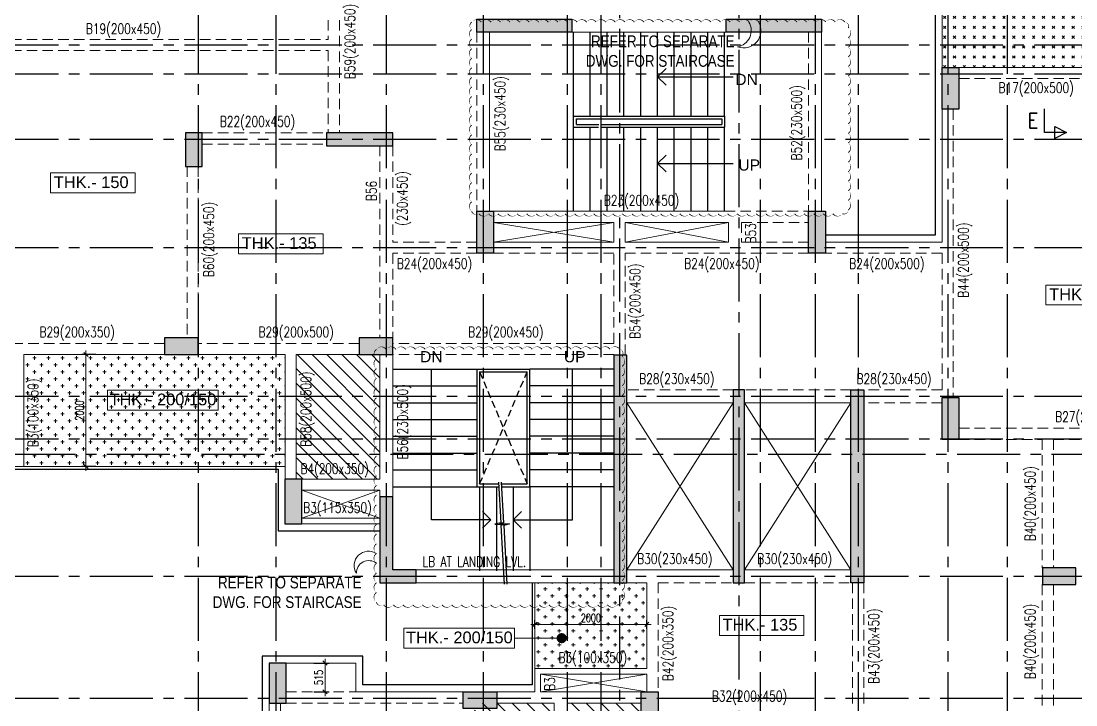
# Model space of a CAD drawing. Header units: millimetres. Extents: x 1255966 to 1543012, y 318612 to 465611.
# Drawn here: x 1413276 to 1432121, y 343870 to 356084 of the extents above; entities that cross this region are included whole.
import ezdxf

# ---------------------------------------------------------------- set-up
doc = ezdxf.new("R2010")
doc.units = ezdxf.units.MM
doc.header["$LTSCALE"] = 500
doc.header["$MEASUREMENT"] = 0
doc.header["$PDMODE"] = 34
doc.linetypes.add('HIDDEN', pattern=[0.375, 0.25, -0.125])
doc.linetypes.add('Site$0$CENTER2', pattern=[1.125, 0.75, -0.125, 0.125, -0.125])
doc.layers.get('Defpoints').update_dxf_attribs({"lineweight": 0})
for name, color, linetype, lineweight in [('ARROW', 1, 'Continuous', 0), ('CALL', 1, 'Continuous', 18), ('CUT OUT', 1, 'Continuous', 13), ('dim-M', 1, 'Continuous', 15), ('HATCH', 1, 'Continuous', 5), ('REVISION', 1, 'Continuous', 5), ('TEXT 01', 3, 'Continuous', 15), ('TOWER AREA BEAM..', 3, 'Continuous', 20), ('TOWER COL HATCH', 253, 'Continuous', 20)]:
    doc.layers.add(name, color=color, linetype=linetype, lineweight=lineweight)
for name, color, linetype in [('CUTOUT', 8, 'HIDDEN'), ('GLASS', 5, 'Continuous'), ('GRID', 7, 'Continuous'), ('S-FRAMING PLAN', 4, 'Continuous'), ('sec', 31, 'Continuous'), ('T BEAM N', 3, 'Continuous'), ('TEXT-20', 3, 'Continuous'), ('TEXT-RM NAME', 6, 'Continuous'), ('TOWER AREA COLUMN.', 6, 'Continuous')]:
    doc.layers.add(name, color=color, linetype=linetype)
for name, color, linetype, true_color in [('PROJECTION', 7, 'HIDDEN', 0xff4000), ('RAILING', 7, 'Continuous', 0xadadad), ('STAIR', 7, 'Continuous', 0x3f4f7f)]:
    doc.layers.add(name, color=color, linetype=linetype, true_color=true_color)
doc.styles.add('1.100', font='ARIALN.TTF')
doc.styles.add('2MM', font='romans.shx', dxfattribs={"width": 0.7})
doc.styles.add('ABHI', font='arial.ttf')
doc.styles.add('ARIAL', font='arial.ttf')
doc.styles.add('RT', font='romant.shx', dxfattribs={"height": 8})
doc.styles.add('S-T', font='romans.shx')
doc.dimstyles.new('RAJESH', dxfattribs={"dimtxt": 200, "dimasz": 180, "dimexe": 100, "dimexo": 250, "dimgap": 50, "dimtad": 2, "dimdec": 0, "dimrnd": 5, "dimzin": 1, "dimdsep": 46, "dimtxsty": '2MM', "dimblk": 'OBLIQUE', "dimcen": 0, "dimdle": 100, "dimclrd": 1, "dimclre": 1, "dimclrt": 3, "dimadec": 0, "dimazin": 0, "dimtfac": 1, "dimtdec": 0, "dimtix": 1, "dimtmove": 2, "dimatfit": 3, "dimfxl": 1, "dimtolj": 1, "dimlwd": -1, "dimarcsym": 0})
pattern_1 = [(90, (-1381890.62, -304839.69), (-125, 125), [62.5, -187.5]), (180, (-1381859.37, -304808.44), (-125, -125), [62.5, -187.5])]
pattern_2 = [(45, (-1381890.62, -304839.69), (-132.582521, 132.582521), [])]

# ---------------------------------------------------------------- blocks, each defined once
blk = doc.blocks.new('A$Ca8bcdc7a')
at = {"layer": 'HATCH', "ltscale": 10}
h = blk.add_hatch(dxfattribs=at)
h.set_pattern_fill('CROSS', color=1, scale=500, angle=45)
h.set_pattern_definition([(45, (-1381890.62, -304839.69), (0, 176.776695), [62.5, -187.5]), (135, (-1381846.42, -304839.69), (-176.776695, 1e-14), [62.5, -187.5])])
h.paths.add_polyline_path([(-7395, -2270), (-3880, -2270), (-3880, -570), (-7510, -570), (-7510, -770), (-7395, -770)])
h = blk.add_hatch(dxfattribs=at)
h.set_pattern_fill('ANSI31', color=1, scale=1500)
h.set_pattern_definition(pattern_2)
h.paths.add_polyline_path([(7660, -7400), (6685, -7400), (6165, -7400), (6167, -9625), (7660, -9625)])
h = blk.add_hatch(dxfattribs=at)
h.set_pattern_fill('CROSS', color=1, scale=500, angle=90)
h.set_pattern_definition(pattern_1)
h.paths.add_polyline_path([(12525, -7400), (10160, -7400), (9410, -7400), (7860, -7400), (7860, -9400), (12525, -9400)])
h = blk.add_hatch(dxfattribs=at)
h.set_pattern_fill('CROSS', color=1, scale=500, angle=90)
h.set_pattern_definition(pattern_1)
h.paths.add_polyline_path([(3395, -11475), (1985, -11475), (1755, -11475), (1395, -11475), (1395, -13010), (3395, -13010)])
h = blk.add_hatch(dxfattribs=at)
h.set_pattern_fill('ANSI31', color=1, scale=1500)
h.set_pattern_definition(pattern_2)
h.paths.add_polyline_path([(2820, -14175), (2820, -13625), (1425, -13625), (1395, -15900), (2820, -15900)])
h = blk.add_hatch(dxfattribs=at)
h.set_pattern_fill('ANSI31', color=1, scale=1500)
h.set_pattern_definition(pattern_2)
h.paths.add_polyline_path([(4475, -13625), (3050, -13625), (3050, -15900), (4475, -15900)])
at = {"layer": 'CUT OUT', "color": 1, "ltscale": 10}
for p, q in [((-65, -5390), (1785, -5040)), ((-65, -5040), (1785, -5390)), ((1985, -5390), (4135, -5040)), ((1985, -5040), (4135, -5390)), ((-2250, -11245), (-347, -8260)), ((-2250, -8260), (-347, -11245)), ((-147, -11245), (1755, -8260)), ((-147, -8260), (1755, -11245)), ((7560, -9825), (6165, -10325)), ((6165, -9825), (7560, -10325)), ((1395, -13425), (3295, -13110)), ((1395, -13110), (3295, -13425))]:
    blk.add_line(p, q, dxfattribs=at)
at = {"layer": 'S-FRAMING PLAN', "color": 3, "linetype": 'ByBlock', "lineweight": 20, "ltscale": 10}
for p, q in [((-1725, -1640), (-1725, -4840)), ((-25, -1640), (2735, -1640)), ((4205, -1640), (4205, -4840)), ((-4180, -2270), (-7395, -2270)), ((-3880, -3020), (-3880, -5390)), ((4135, -4840), (5, -4840)), ((-65, -5040), (-65, -5390)), ((1785, -5040), (-65, -5040)), ((1785, -5390), (1785, -5040)), ((4135, -5040), (1985, -5040)), ((1985, -5390), (1985, -5040)), ((-3880, -5390), (-1795, -5390)), ((-65, -5390), (1785, -5390)), ((1985, -5390), (4135, -5390)), ((5935, -7400), (5935, -9940)), ((6165, -7400), (6165, -9625)), ((6535, -7400), (7660, -7400)), ((7660, -7400), (7660, -9625)), ((7860, -7400), (7860, -9625)), ((7860, -7400), (9410, -7400)), ((10010, -7400), (12525, -7400)), ((12525, -7400), (12525, -9400)), ((-2250, -8260), (-347, -8260)), ((-147, -8260), (1755, -8260)), ((7860, -9400), (12525, -9400)), ((12525, -9400), (13140, -9400)), ((6165, -9625), (7560, -9625)), ((6165, -9825), (7560, -9825)), ((7560, -10325), (6165, -10325)), ((7560, -10425), (6165, -10425)), ((-347, -11245), (-2250, -11245)), ((1755, -11245), (-147, -11245)), ((1395, -11475), (1395, -13010)), ((1755, -11475), (1395, -11475)), ((3395, -11475), (3395, -13425)), ((1395, -13010), (3395, -13010)), ((1395, -13110), (3295, -13110)), ((1395, -13110), (1395, -13425)), ((3295, -13110), (3295, -13425)), ((3295, -13425), (1425, -13425)), ((4073, -13425), (3395, -13425)), ((6595, -13425), (4675, -13425)), ((2820, -13625), (1495, -13625)), ((2820, -13625), (2820, -16025)), ((3050, -13625), (3050, -16025)), ((4073, -13625), (3050, -13625)), ((8140, -13625), (8140, -17175))]:
    blk.add_line(p, q, dxfattribs=at)
at = {"layer": 'S-FRAMING PLAN', "color": 1, "linetype": 'ByBlock', "lineweight": 20, "ltscale": 10}
for p, q in [((5515, -11245), (1985, -11245)), ((5515, -11475), (1985, -11475))]:
    blk.add_line(p, q, dxfattribs=at)
at = {"layer": 'S-FRAMING PLAN', "color": 3, "linetype": 'ByBlock', "lineweight": 20, "ltscale": 10}
for points in [[(-3880, -2270), (-3880, -570), (-7510, -570), (-7510, -770)], [(7840, -12910), (6595, -12910), (6595, -13425)]]:
    blk.add_lwpolyline(points, dxfattribs=at)
at = {"layer": 'TOWER AREA BEAM..', "color": 3, "linetype": 'HIDDEN', "ltscale": 1.5}
for p, q in [((6889, -300), (6889, -3440)), ((7089, -300), (7089, -1770)), ((-1495, -1640), (-1495, -4840)), ((4435, -1640), (4435, -4840)), ((13880, -1770), (7089, -1770)), ((13880, -1970), (7089, -1970)), ((7089, -1970), (7089, -3440)), ((-4180, -2470), (-7395, -2470)), ((-4080, -3020), (-4080, -8165)), ((9340, -3440), (7119, -3440)), ((5935, -3670), (5935, -5390)), ((6165, -3670), (6165, -7100)), ((9340, -3640), (7119, -3640)), ((9410, -4040), (9410, -7100)), ((9610, -4040), (9610, -7100)), ((5, -4840), (-1495, -4840)), ((-295, -5040), (-1495, -5040)), ((-295, -5040), (-295, -5390)), ((-1495, -5390), (-295, -5390)), ((4435, -5390), (5935, -5390)), ((-3880, -5590), (-1795, -5590)), ((-3880, -5590), (-3880, -8030)), ((-1495, -5590), (1785, -5590)), ((1785, -7410), (1785, -5590)), ((1985, -5590), (4135, -5590)), ((1985, -7200), (1985, -5590)), ((4435, -5590), (5935, -5590)), ((5935, -5590), (5935, -7100)), ((1985, -7200), (5935, -7200)), ((6535, -7200), (9410, -7200)), ((10010, -7200), (12940, -7200)), ((1985, -7400), (5935, -7400)), ((1985, -7410), (1985, -7400)), ((-3880, -8030), (-2480, -8030)), ((-2250, -8030), (-347, -8030)), ((-147, -8030), (1755, -8030)), ((-3880, -8260), (-2480, -8260)), ((-4180, -8715), (-9305, -8715)), ((-5870, -8915), (-9305, -8915)), ((-5870, -8915), (-5870, -11210)), ((-4180, -8915), (-5670, -8915)), ((-5670, -8915), (-5670, -11210)), ((6165, -9825), (6165, -9940)), ((-2480, -11475), (-2480, -13705)), ((-2280, -11475), (-2280, -13705)), ((-347, -11475), (-2250, -11475)), ((1195, -11475), (-147, -11475)), ((1195, -11475), (1195, -13425)), ((-5870, -11510), (-5870, -13705)), ((-5670, -11510), (-5670, -13705)), ((7840, -13425), (6595, -13425)), ((7840, -13625), (4675, -13625)), ((7940, -13625), (7940, -17175))]:
    blk.add_line(p, q, dxfattribs=at)
blk = doc.blocks.new('_Open90')
at = {"color": 0, "linetype": 'ByBlock', "lineweight": -2}
for p, q in [((0, 0), (-1, 0)), ((-0.5, 0.5), (0, 0)), ((0, 0), (-0.5, -0.5))]:
    blk.add_line(p, q, dxfattribs=at)
blk = doc.blocks.new('EEE')
at = {"layer": 'GRID', "color": 16, "linetype": 'Site$0$CENTER2', "ltscale": 3}
for points in [[(1416440.6, 258923.2), (1416440.6, 223711.9)], [(1417825.6, 258923.2), (1417825.6, 223711.9)], [(1419800.6, 258923.2), (1419800.6, 223711.9)], [(1421530.6, 258923.2), (1421530.6, 223711.9)], [(1423030.6, 258923.2), (1423030.6, 223711.9)], [(1423635.6, 258923.2), (1423635.6, 223711.9)], [(1424487.3, 258923.2), (1423965.6, 258229.8), (1423965.6, 223711.9)], [(1425576.4, 258923.2), (1426098.1, 258229.8), (1426098.1, 223711.9)], [(1426480.6, 258923.2), (1426480.6, 223711.9)], [(1427460.6, 258923.2), (1427460.6, 223711.9)], [(1428230.6, 258923.2), (1428230.6, 223711.9)], [(1429830.6, 258923.2), (1429830.6, 223711.9)], [(1430895.6, 258923.2), (1430895.6, 223711.9)], [(1363880.9, 244813.8), (1442964.5, 244813.8)], [(1363880.9, 244299), (1442964.5, 244299)], [(1363880.9, 243128.8), (1442964.5, 243128.8)], [(1363880.9, 241193.8), (1442964.5, 241193.8)], [(1363880.9, 238538.8), (1442964.5, 238538.8)], [(1363880.9, 237778.8), (1442964.5, 237778.8)], [(1363880.9, 236875.5), (1364185.2, 237504), (1442964.5, 237504)], [(1363880.9, 235324.1), (1442964.5, 235324.1)], [(1363880.9, 233143.8), (1442964.5, 233143.8)]]:
    blk.add_lwpolyline(points, dxfattribs=at)
blk = doc.blocks.new('3tgra')
at = {"layer": 'TOWER COL HATCH'}
h = blk.add_hatch(color=253, dxfattribs=at)
h.dxf.hatch_style = 1
h.paths.add_polyline_path([(1381866, 84502), (1381866, 84732), (1380166, 84732), (1380166, 84502)])
h = blk.add_hatch(color=253, dxfattribs=at)
h.dxf.hatch_style = 1
h.paths.add_polyline_path([(1386326, 84502), (1386326, 84732), (1384626, 84732), (1384626, 84502)])
h = blk.add_hatch(color=253, dxfattribs=at)
h.dxf.hatch_style = 1
h.paths.add_polyline_path([(1377711, 83122), (1378011, 83122), (1378011, 83872), (1377711, 83872)])
h = blk.add_hatch(color=253, dxfattribs=at)
h.dxf.hatch_style = 1
h.paths.add_polyline_path([(1389010, 82702), (1389010, 82472), (1387826, 82472), (1387826, 82702)])
h = blk.add_hatch(color=253, dxfattribs=at)
h.dxf.hatch_style = 1
h.paths.add_polyline_path([(1391231, 82702), (1391531, 82702), (1391531, 82102), (1391231, 82102)])
h = blk.add_hatch(color=253, dxfattribs=at)
h.dxf.hatch_style = 1
h.paths.add_polyline_path([(1380096, 80552), (1380396, 80552), (1380396, 81302), (1380096, 81302)])
h = blk.add_hatch(color=253, dxfattribs=at)
h.dxf.hatch_style = 1
h.paths.add_polyline_path([(1386026, 80552), (1386326, 80552), (1386326, 81302), (1386026, 81302)])
h = blk.add_hatch(color=253, dxfattribs=at)
h.dxf.hatch_style = 1
h.paths.add_polyline_path([(1388426, 79042), (1388426, 78742), (1387826, 78742), (1387826, 79042)])
h = blk.add_hatch(color=253, dxfattribs=at)
h.dxf.hatch_style = 1
h.paths.add_polyline_path([(1391901, 79042), (1391901, 78742), (1391301, 78742), (1391301, 79042)])
h = blk.add_hatch(color=253, dxfattribs=at)
h.dxf.hatch_style = 1
h.paths.add_polyline_path([(1383876, 78732), (1383876, 74667), (1383646, 74667), (1383646, 77882), (1383646, 78112), (1383646, 78732)])
h = blk.add_hatch(color=253, dxfattribs=at)
h.dxf.hatch_style = 1
h.paths.add_polyline_path([(1379641, 78112), (1379411, 78112), (1379411, 74667), (1379641, 74667), (1379641, 77882)])
h = blk.add_hatch(color=253, dxfattribs=at)
h.dxf.hatch_style = 1
h.paths.add_polyline_path([(1381543, 78112), (1381743, 78112), (1381743, 77882), (1381743, 74667), (1381543, 74667), (1381543, 77882)])
h = blk.add_hatch(color=253, dxfattribs=at)
h.dxf.hatch_style = 1
h.paths.add_polyline_path([(1377711, 77227), (1378011, 77227), (1378011, 77977), (1377711, 77977)])
h = blk.add_hatch(color=253, dxfattribs=at)
h.dxf.hatch_style = 1
h.paths.add_polyline_path([(1389451, 76517), (1389751, 76517), (1389751, 75717), (1389451, 75717)])
h = blk.add_hatch(color=253, dxfattribs=at)
h.dxf.hatch_style = 1
h.paths.add_polyline_path([(1388056, 76202), (1388056, 74667), (1387406, 74667), (1387406, 74897), (1387826, 74897), (1387826, 76202)])
h = blk.add_hatch(color=253, dxfattribs=at)
h.dxf.hatch_style = 1
h.paths.add_polyline_path([(1375620, 74632), (1375620, 74932), (1376220, 74932), (1376220, 74632)])
h = blk.add_hatch(color=253, dxfattribs=at)
h.dxf.hatch_style = 1
h.paths.add_polyline_path([(1389731, 73232), (1390031, 73232), (1390031, 72517), (1389731, 72517)])
h = blk.add_hatch(color=253, dxfattribs=at)
h.dxf.hatch_style = 1
h.paths.add_polyline_path([(1383386, 72717), (1383086, 72717), (1383086, 71967), (1383386, 71967)])
h = blk.add_hatch(color=253, dxfattribs=at)
h.dxf.hatch_style = 1
h.paths.add_polyline_path([(1386566, 72417), (1386566, 72717), (1385966, 72717), (1385966, 72417)])
at = {"layer": 'TOWER AREA COLUMN.', "color": 4}
for points in [[(1381866, 84502), (1381866, 84732), (1380166, 84732), (1380166, 84502)], [(1386326, 84502), (1386326, 84732), (1384626, 84732), (1384626, 84502)], [(1377711, 83122), (1378011, 83122), (1378011, 83872), (1377711, 83872)], [(1389010, 82702), (1389010, 82472), (1387826, 82472), (1387826, 82702)], [(1391231, 82702), (1391531, 82702), (1391531, 82102), (1391231, 82102)], [(1380096, 80552), (1380396, 80552), (1380396, 81302), (1380096, 81302)], [(1386026, 80552), (1386326, 80552), (1386326, 81302), (1386026, 81302)], [(1388426, 79042), (1388426, 78742), (1387826, 78742), (1387826, 79042)], [(1391901, 79042), (1391901, 78742), (1391301, 78742), (1391301, 79042)], [(1377711, 77227), (1378011, 77227), (1378011, 77977), (1377711, 77977)], [(1389451, 76517), (1389751, 76517), (1389751, 75717), (1389451, 75717)], [(1375620, 74632), (1375620, 74932), (1376220, 74932), (1376220, 74632)], [(1389731, 73232), (1390031, 73232), (1390031, 72517), (1389731, 72517)], [(1383386, 72717), (1383086, 72717), (1383086, 71967), (1383386, 71967)], [(1386566, 72417), (1386566, 72717), (1385966, 72717), (1385966, 72417)]]:
    blk.add_lwpolyline(points, close=True, dxfattribs=at)
for points in [[(1383876, 78732), (1383876, 74667), (1383646, 74667), (1383646, 77882), (1383646, 77882), (1383646, 78112), (1383646, 78112), (1383646, 78732), (1383876, 78732)], [(1379641, 78112), (1379411, 78112), (1379411, 74667), (1379641, 74667), (1379641, 77882), (1379641, 77882), (1379641, 78112)], [(1381543, 78112), (1381743, 78112), (1381743, 77882), (1381743, 77882), (1381743, 74667), (1381543, 74667), (1381543, 77882), (1381543, 77882), (1381543, 78112)], [(1388056, 76202), (1388056, 74667), (1387406, 74667), (1387406, 74897), (1387826, 74897), (1387826, 76202), (1388056, 76202)]]:
    blk.add_lwpolyline(points, dxfattribs=at)
blk = doc.blocks.new('_Oblique')
at = {"color": 0, "linetype": 'ByBlock', "lineweight": -2}
blk.add_line((-0.5, -0.5), (0.5, 0.5), dxfattribs=at)
blk = doc.blocks.new('*D587')
at = {"layer": 'Defpoints', "color": 0, "ltscale": 100, "transparency": 16777216}
for p in [(1414652, 350128), (1414434, 348128), (1414652, 348128)]:
    blk.add_point(p, dxfattribs=at)
at = {"layer": 'dim-M', "color": 1, "ltscale": 100, "transparency": 16777216}
blk.add_line((1414434, 350203), (1414434, 348053), dxfattribs=at)
at = {"layer": 'dim-M', "color": 1, "lineweight": -2, "ltscale": 100, "transparency": 16777216}
for p, q in [((1414612, 350128), (1414359, 350128)), ((1414612, 348128), (1414359, 348128))]:
    blk.add_line(p, q, dxfattribs=at)
at = {"layer": 'dim-M', "color": 1, "ltscale": 100, "transparency": 16777216, "xscale": 75, "yscale": 75, "zscale": 75}
for p, rotation in [((1414434, 350128), 90), ((1414434, 348128), 270)]:
    blk.add_blockref('_Oblique', p, dxfattribs=dict(at, rotation=rotation))
at = {"layer": 'dim-M', "color": 3, "ltscale": 100, "transparency": 16777216, "insert": (1414319, 349128), "char_height": 150, "attachment_point": 5, "rotation": 90, "style": '2MM'}
blk.add_mtext('\\A1;2000', dxfattribs=at)
blk = doc.blocks.new('*D595')
at = {"layer": 'Defpoints', "color": 0, "ltscale": 100, "transparency": 16777216}
for p in [(1418463, 344618), (1418463, 344103), (1418706, 344103)]:
    blk.add_point(p, dxfattribs=at)
at = {"layer": 'dim-M', "color": 1, "ltscale": 100, "transparency": 16777216}
blk.add_line((1418706, 344693), (1418706, 344028), dxfattribs=at)
at = {"layer": 'dim-M', "color": 1, "lineweight": -2, "ltscale": 100, "transparency": 16777216}
for p, q in [((1418503, 344618), (1418781, 344618)), ((1418503, 344103), (1418781, 344103))]:
    blk.add_line(p, q, dxfattribs=at)
at = {"layer": 'dim-M', "color": 1, "ltscale": 100, "transparency": 16777216, "xscale": 75, "yscale": 75, "zscale": 75}
for p, rotation in [((1418706, 344618), 90), ((1418706, 344103), 270)]:
    blk.add_blockref('_Oblique', p, dxfattribs=dict(at, rotation=rotation))
at = {"layer": 'dim-M', "color": 3, "ltscale": 100, "transparency": 16777216, "insert": (1418591, 344360), "char_height": 150, "attachment_point": 5, "rotation": 90, "style": '2MM'}
blk.add_mtext('\\A1;515', dxfattribs=at)
blk = doc.blocks.new('*D599')
at = {"layer": 'Defpoints', "color": 0, "ltscale": 100, "transparency": 16777216}
for p in [(1424456, 345309), (1422456, 345190), (1424456, 345190)]:
    blk.add_point(p, dxfattribs=at)
at = {"layer": 'dim-M', "color": 1, "ltscale": 100, "transparency": 16777216}
blk.add_line((1422381, 345309), (1424531, 345309), dxfattribs=at)
at = {"layer": 'dim-M', "color": 1, "lineweight": -2, "ltscale": 100, "transparency": 16777216}
for p, q in [((1422456, 345230), (1422456, 345384)), ((1424456, 345230), (1424456, 345384))]:
    blk.add_line(p, q, dxfattribs=at)
at = {"layer": 'dim-M', "color": 1, "ltscale": 100, "transparency": 16777216, "xscale": 75, "yscale": 75, "zscale": 75, "rotation": 180}
blk.add_blockref('_Oblique', (1422456, 345309), dxfattribs=at)
at = {"layer": 'dim-M', "color": 1, "ltscale": 100, "transparency": 16777216, "xscale": 75, "yscale": 75, "zscale": 75}
blk.add_blockref('_Oblique', (1424456, 345309), dxfattribs=at)
at = {"layer": 'dim-M', "color": 3, "ltscale": 100, "transparency": 16777216, "insert": (1423456, 345424), "char_height": 150, "attachment_point": 5, "style": '2MM'}
blk.add_mtext('\\A1;2000', dxfattribs=at)
blk = doc.blocks.new('A$C23cda4c2')
at = {"layer": 'CALL', "color": 7, "linetype": 'Continuous', "ltscale": 10}
blk.add_lwpolyline([(754, 0), (-754, 0), (-754, -355), (754, -355)], close=True, dxfattribs=at)
at = {"layer": 'TEXT 01', "color": 2, "linetype": 'Continuous', "style": 'ABHI'}
blk.add_text('THK.- 135', height=210, dxfattribs=at).set_placement((-697, -269, -4))

msp = doc.modelspace()

# ---------------------------------------------------------------- linework, layer by layer
at = {"layer": 'CALL', "color": 7, "linetype": 'Continuous', "ltscale": 10, "elevation": -0.2}
for points in [[(1415310.7, 353371.5), (1413802.6, 353371.5), (1413802.6, 353016.1), (1415310.7, 353016.1)], [(1433094.4, 351368.8), (1431586.3, 351368.8), (1431586.3, 351013.3), (1433094.4, 351013.3)]]:
    msp.add_lwpolyline(points, close=True, dxfattribs=at)
at = {"layer": 'CALL', "color": 7, "linetype": 'Continuous', "ltscale": 10}
for points in [[(1416796.9, 349490.5), (1414817.7, 349490.5), (1414817.7, 349135.1), (1416796.9, 349135.1)], [(1422091.4, 345239.8), (1420112.2, 345239.8), (1420112.2, 344884.4), (1422091.4, 344884.4)]]:
    msp.add_lwpolyline(points, close=True, dxfattribs=at)
at = {"layer": 'CUTOUT'}
for p, q in [((1421467.6, 347817.7), (1422317.6, 349817.7)), ((1421467.6, 349817.7), (1422317.6, 347817.7))]:
    msp.add_line(p, q, dxfattribs=at)
at = {"layer": 'PROJECTION', "ltscale": 750}
for points in [[(1442225.6, 335452.9), (1442225.6, 344742.9), (1440430.7, 344742.9), (1440430.7, 344227.9), (1437405.6, 344227.9), (1437405.6, 348108.1), (1440430.7, 348108.1), (1440430.7, 347593.1), (1442225.6, 347593.1), (1442225.6, 356883.1), (1440395.6, 356883.1), (1440395.6, 358293.1), (1434450.6, 358293.1), (1434450.6, 356883.1), (1433410.6, 356883.1), (1433410.6, 357008.1), (1429605.6, 357008.1), (1429605.6, 352262.9), (1427645.6, 352262.9)], [(1388055.6, 346977.9), (1389875.6, 346977.9), (1389875.6, 348077.9), (1394765.6, 348077.9), (1394765.6, 346457.9), (1399970.6, 346457.9), (1399970.6, 348382.9), (1400555.6, 348382.9), (1400555.6, 348027.9), (1407185.6, 348027.9), (1407185.6, 348382.9), (1407770.6, 348382.9), (1407770.6, 346457.9), (1412975.6, 346457.9), (1412975.6, 348077.9), (1417865.6, 348077.9), (1417865.6, 346977.9), (1419685.6, 346977.9)], [(1422405.6, 346052.7), (1422405.6, 344227.9), (1419380.5, 344227.9), (1419380.5, 344742.9), (1417585.6, 344742.9), (1417585.6, 335452.9)]]:
    msp.add_lwpolyline(points, dxfattribs=at)
at = {"layer": 'RAILING'}
for p, q in [((1423145.6, 354387.7), (1425845.6, 354387.7)), ((1423145.6, 354187.9), (1423145.6, 354387.7)), ((1423195.6, 354337.7), (1425795.6, 354337.7)), ((1423195.6, 354237.9), (1423195.6, 354337.7)), ((1425795.6, 354337.7), (1425795.6, 354237.9)), ((1425845.6, 354387.7), (1425845.6, 354187.9)), ((1423145.6, 354187.9), (1423589.1, 354187.9)), ((1423195.6, 354237.9), (1423595, 354237.9)), ((1423626.4, 354187.9), (1425845.6, 354187.9)), ((1423632.3, 354237.9), (1425795.6, 354237.9)), ((1421417.6, 349867.7), (1421417.6, 347767.7)), ((1421417.6, 349867.7), (1422367.6, 349867.7)), ((1421467.6, 349817.7), (1421467.6, 347817.7)), ((1421467.6, 349817.7), (1422317.6, 349817.7)), ((1422317.6, 347817.7), (1422317.6, 349817.7)), ((1422367.6, 347767.7), (1422367.6, 349867.7)), ((1421417.6, 347767.7), (1421810.5, 347767.7)), ((1421467.6, 347817.7), (1421807.7, 347817.7)), ((1421856.4, 347817.7), (1422317.6, 347817.7)), ((1421859.2, 347767.7), (1422367.6, 347767.7))]:
    msp.add_line(p, q, dxfattribs=at)
at = {"layer": 'REVISION'}
for points, elevation in [([(1421327.4, 356065, 0, 17.1, -0.5205671), (1421498.3, 356065.1, 0, 17.1, -0.5205671), (1421669.2, 356065.1, 0, 17.1, -0.5205671), (1421840.1, 356065.2, 0, 17.1, -0.5205671), (1422011, 356065.3, 0, 17.1, -0.5205671), (1422181.9, 356065.3, 0, 17.1, -0.5205671), (1422352.8, 356065.4, 0, 17.1, -0.5205671), (1422523.6, 356065.5, 0, 17.1, -0.5205671), (1422694.5, 356065.6, 0, 17.1, -0.5205671), (1422865.4, 356065.6, 0, 17.1, -0.5205671), (1423036.3, 356065.7, 0, 17.1, -0.5205671), (1423207.2, 356065.8, 0, 17.1, -0.5205671), (1423378.1, 356065.8, 0, 17.1, -0.5205671), (1423549, 356065.9, 0, 17.1, -0.5205671), (1423719.9, 356066, 0, 17.1, -0.5205671), (1423890.8, 356066, 0, 17.1, -0.5205671), (1424061.6, 356066.1, 0, 17.1, -0.5205671), (1424232.5, 356066.2, 0, 17.1, -0.5205671), (1424403.4, 356066.2, 0, 17.1, -0.5205671), (1424574.3, 356066.3, 0, 17.1, -0.5205671), (1424745.2, 356066.4, 0, 17.1, -0.5205671), (1424916.1, 356066.4, 0, 17.1, -0.5205671), (1425087, 356066.5, 0, 17.1, -0.5205671), (1425257.9, 356066.6, 0, 17.1, -0.5205671), (1425428.8, 356066.7, 0, 17.1, -0.5205671), (1425599.7, 356066.7, 0, 17.1, -0.5205671), (1425770.5, 356066.8, 0, 17.1, -0.5205671), (1425941.4, 356066.9, 0, 17.1, -0.5205671), (1426112.3, 356066.9, 0, 17.1, -0.5205671), (1426283.2, 356067, 0, 17.1, -0.5205671), (1426454.1, 356067.1, 0, 17.1, -0.5205671), (1426625, 356067.1, 0, 17.1, -0.5205671), (1426795.9, 356067.2, 0, 17.1, -0.5205671), (1426966.8, 356067.3, 0, 17.1, -0.5205671), (1427137.7, 356067.3, 0, 17.1, -0.5205671), (1427308.6, 356067.4, 0, 17.1, -0.5205671), (1427479.4, 356067.5, 0, 17.1, -0.5205671), (1427650.3, 356067.5, 0, 17.1, -0.5205671), (1427821.2, 356067.6, 0, 17.1, -0.5205671), (1427992.1, 356067.7, 0, 17.1, -0.5205671), (1428053.7, 355958.4, 0, 17.1, -0.5205671), (1428053.7, 355787.5, 0, 17.1, -0.5205671), (1428053.6, 355616.6, 0, 17.1, -0.5205671), (1428053.6, 355445.7, 0, 17.1, -0.5205671), (1428053.6, 355274.8, 0, 17.1, -0.5205671), (1428053.6, 355103.9, 0, 17.1, -0.5205671), (1428053.6, 354933.1, 0, 17.1, -0.5205671), (1428053.6, 354762.2, 0, 17.1, -0.5205671), (1428053.6, 354591.3, 0, 17.1, -0.5205671), (1428053.5, 354420.4, 0, 17.1, -0.5205671), (1428053.5, 354249.5, 0, 17.1, -0.5205671), (1428053.5, 354078.6, 0, 17.1, -0.5205671), (1428053.5, 353907.7, 0, 17.1, -0.5205671), (1428053.5, 353736.8, 0, 17.1, -0.5205671), (1428053.5, 353565.9, 0, 17.1, -0.5205671), (1428053.5, 353395, 0, 17.1, -0.5205671), (1428053.4, 353224.2, 0, 17.1, -0.5205671), (1428053.4, 353053.3, 0, 17.1, -0.5205671), (1428053.4, 352882.4, 0, 17.1, -0.5205671), (1428053.4, 352711.5, 0, 17.1, -0.5205671), (1427949.7, 352644.3, 0, 17.1, -0.5205671), (1427778.8, 352644.3, 0, 17.1, -0.5205671), (1427607.9, 352644.2, 0, 17.1, -0.5205671), (1427437, 352644.2, 0, 17.1, -0.5205671), (1427266.1, 352644.2, 0, 17.1, -0.5205671), (1427095.2, 352644.1, 0, 17.1, -0.5205671), (1426924.3, 352644.1, 0, 17.1, -0.5205671), (1426753.5, 352644.1, 0, 17.1, -0.5205671), (1426582.6, 352644, 0, 17.1, -0.5205671), (1426411.7, 352644, 0, 17.1, -0.5205671), (1426240.8, 352644, 0, 17.1, -0.5205671), (1426069.9, 352643.9, 0, 17.1, -0.5205671), (1425899, 352643.9, 0, 17.1, -0.5205671), (1425728.1, 352643.9, 0, 17.1, -0.5205671), (1425557.2, 352643.9, 0, 17.1, -0.5205671), (1425386.3, 352643.8, 0, 17.1, -0.5205671), (1425215.4, 352643.8, 0, 17.1, -0.5205671), (1425044.6, 352643.8, 0, 17.1, -0.5205671), (1424873.7, 352643.7, 0, 17.1, -0.5205671), (1424702.8, 352643.7, 0, 17.1, -0.5205671), (1424531.9, 352643.7, 0, 17.1, -0.5205671), (1424361, 352643.6, 0, 17.1, -0.5205671), (1424190.1, 352643.6, 0, 17.1, -0.5205671), (1424019.2, 352643.6, 0, 17.1, -0.5205671), (1423848.3, 352643.6, 0, 17.1, -0.5205671), (1423677.4, 352643.5, 0, 17.1, -0.5205671), (1423506.6, 352643.5, 0, 17.1, -0.5205671), (1423335.7, 352643.5, 0, 17.1, -0.5205671), (1423164.8, 352643.4, 0, 17.1, -0.5205671), (1422993.9, 352643.4, 0, 17.1, -0.5205671), (1422823, 352643.4, 0, 17.1, -0.5205671), (1422652.1, 352643.3, 0, 17.1, -0.5205671), (1422481.2, 352643.3, 0, 17.1, -0.5205671), (1422310.3, 352643.3, 0, 17.1, -0.5205671), (1422139.4, 352643.2, 0, 17.1, -0.5205671), (1421968.5, 352643.2, 0, 17.1, -0.5205671), (1421797.7, 352643.2, 0, 17.1, -0.5205671), (1421626.8, 352643.2, 0, 17.1, -0.5205671), (1421455.9, 352643.1, 0, 17.1, -0.5205671), (1421327.4, 352685.5, 0, 17.1, -0.5205671), (1421327.4, 352856.4, 0, 17.1, -0.5205671), (1421327.4, 353027.3, 0, 17.1, -0.5205671), (1421327.4, 353198.2, 0, 17.1, -0.5205671), (1421327.4, 353369.1, 0, 17.1, -0.5205671), (1421327.4, 353540, 0, 17.1, -0.5205671), (1421327.4, 353710.9, 0, 17.1, -0.5205671), (1421327.4, 353881.8, 0, 17.1, -0.5205671), (1421327.4, 354052.6, 0, 17.1, -0.5205671), (1421327.4, 354223.5, 0, 17.1, -0.5205671), (1421327.4, 354394.4, 0, 17.1, -0.5205671), (1421327.4, 354565.3, 0, 17.1, -0.5205671), (1421327.4, 354736.2, 0, 17.1, -0.5205671), (1421327.4, 354907.1, 0, 17.1, -0.5205671), (1421327.4, 355078, 0, 17.1, -0.5205671), (1421327.4, 355248.9, 0, 17.1, -0.5205671), (1421327.4, 355419.8, 0, 17.1, -0.5205671), (1421327.4, 355590.7, 0, 17.1, -0.5205671), (1421327.4, 355761.5, 0, 17.1, -0.5205671), (1421327.4, 355932.4, 0, 17.1, -0.5205671)], -56210.2), ([(1419624.6, 350220, 0, 17.4, -0.5205671), (1419798.5, 350220.1, 0, 17.4, -0.5205671), (1419972.3, 350220.3, 0, 17.4, -0.5205671), (1420146.2, 350220.4, 0, 17.4, -0.5205671), (1420320.1, 350220.6, 0, 17.4, -0.5205671), (1420494, 350220.7, 0, 17.4, -0.5205671), (1420667.9, 350220.9, 0, 17.4, -0.5205671), (1420841.8, 350221, 0, 17.4, -0.5205671), (1421015.7, 350221.1, 0, 17.4, -0.5205671), (1421189.5, 350221.3, 0, 17.4, -0.5205671), (1421363.4, 350221.4, 0, 17.4, -0.5205671), (1421537.3, 350221.6, 0, 17.4, -0.5205671), (1421711.2, 350221.7, 0, 17.4, -0.5205671), (1421885.1, 350221.9, 0, 17.4, -0.5205671), (1422059, 350222, 0, 17.4, -0.5205671), (1422232.9, 350222.1, 0, 17.4, -0.5205671), (1422406.7, 350222.3, 0, 17.4, -0.5205671), (1422580.6, 350222.4, 0, 17.4, -0.5205671), (1422754.5, 350222.6, 0, 17.4, -0.5205671), (1422928.4, 350222.7, 0, 17.4, -0.5205671), (1423102.3, 350222.9, 0, 17.4, -0.5205671), (1423276.2, 350223, 0, 17.4, -0.5205671), (1423450.1, 350223.1, 0, 17.4, -0.5205671), (1423623.9, 350223.3, 0, 17.4, -0.5205671), (1423797.8, 350223.4, 0, 17.4, -0.5205671), (1423971.7, 350223.6, 0, 17.4, -0.5205671), (1424013.9, 350092, 0, 17.4, -0.5205671), (1424013.9, 349918.1, 0, 17.4, -0.5205671), (1424013.9, 349744.2, 0, 17.4, -0.5205671), (1424013.9, 349570.3, 0, 17.4, -0.5205671), (1424013.9, 349396.4, 0, 17.4, -0.5205671), (1424013.9, 349222.5, 0, 17.4, -0.5205671), (1424013.9, 349048.6, 0, 17.4, -0.5205671), (1424013.8, 348874.8, 0, 17.4, -0.5205671), (1424013.8, 348700.9, 0, 17.4, -0.5205671), (1424013.8, 348527, 0, 17.4, -0.5205671), (1424013.8, 348353.1, 0, 17.4, -0.5205671), (1424013.8, 348179.2, 0, 17.4, -0.5205671), (1424013.8, 348005.3, 0, 17.4, -0.5205671), (1424013.8, 347831.4, 0, 17.4, -0.5205671), (1424013.7, 347657.6, 0, 17.4, -0.5205671), (1424013.7, 347483.7, 0, 17.4, -0.5205671), (1424013.7, 347309.8, 0, 17.4, -0.5205671), (1424013.7, 347135.9, 0, 17.4, -0.5205671), (1424013.7, 346962, 0, 17.4, -0.5205671), (1424013.7, 346788.1, 0, 17.4, -0.5205671), (1424013.6, 346614.2, 0, 17.4, -0.5205671), (1424013.6, 346440.4, 0, 17.4, -0.5205671), (1424013.6, 346266.5, 0, 17.4, -0.5205671), (1424013.6, 346092.6, 0, 17.4, -0.5205671), (1424013.6, 345918.7, 0, 17.4, -0.5205671), (1424013.6, 345744.8, 0, 17.4, -0.5205671), (1423925.4, 345659, 0, 17.4, -0.5205671), (1423751.6, 345659, 0, 17.4, -0.5205671), (1423577.7, 345658.9, 0, 17.4, -0.5205671), (1423403.8, 345658.8, 0, 17.4, -0.5205671), (1423229.9, 345658.8, 0, 17.4, -0.5205671), (1423056, 345658.7, 0, 17.4, -0.5205671), (1422882.1, 345658.6, 0, 17.4, -0.5205671), (1422708.2, 345658.6, 0, 17.4, -0.5205671), (1422534.4, 345658.5, 0, 17.4, -0.5205671), (1422360.5, 345658.5, 0, 17.4, -0.5205671), (1422186.6, 345658.4, 0, 17.4, -0.5205671), (1422012.7, 345658.3, 0, 17.4, -0.5205671), (1421838.8, 345658.3, 0, 17.4, -0.5205671), (1421664.9, 345658.2, 0, 17.4, -0.5205671), (1421491, 345658.1, 0, 17.4, -0.5205671), (1421317.2, 345658.1, 0, 17.4, -0.5205671), (1421143.3, 345658, 0, 17.4, -0.5205671), (1420969.4, 345657.9, 0, 17.4, -0.5205671), (1420795.5, 345657.9, 0, 17.4, -0.5205671), (1420621.6, 345657.8, 0, 17.4, -0.5205671), (1420447.7, 345657.8, 0, 17.4, -0.5205671), (1420273.8, 345657.7, 0, 17.4, -0.5205671), (1420100, 345657.6, 0, 17.4, -0.5205671), (1419926.1, 345657.6, 0, 17.4, -0.5205671), (1419752.2, 345657.5, 0, 17.4, -0.5205671), (1419624.6, 345703.7, 0, 17.4, -0.5205671), (1419624.6, 345877.6, 0, 17.4, -0.5205671), (1419624.6, 346051.5, 0, 17.4, -0.5205671), (1419624.6, 346225.4, 0, 17.4, -0.5205671), (1419624.6, 346399.3, 0, 17.4, -0.5205671), (1419624.6, 346573.2, 0, 17.4, -0.5205671), (1419624.6, 346747, 0, 17.4, -0.5205671), (1419624.6, 346920.9, 0, 17.4, -0.5205671), (1419624.6, 347094.8, 0, 17.4, -0.5205671), (1419624.6, 347268.7, 0, 17.4, -0.5205671), (1419624.6, 347442.6, 0, 17.4, -0.5205671), (1419624.6, 347616.5, 0, 17.4, -0.5205671), (1419624.6, 347790.4, 0, 17.4, -0.5205671), (1419624.6, 347964.2, 0, 17.4, -0.5205671), (1419624.6, 348138.1, 0, 17.4, -0.5205671), (1419624.6, 348312, 0, 17.4, -0.5205671), (1419624.6, 348485.9, 0, 17.4, -0.5205671), (1419624.6, 348659.8, 0, 17.4, -0.5205671), (1419624.6, 348833.7, 0, 17.4, -0.5205671), (1419624.6, 349007.6, 0, 17.4, -0.5205671), (1419624.6, 349181.4, 0, 17.4, -0.5205671), (1419624.6, 349355.3, 0, 17.4, -0.5205671), (1419624.6, 349529.2, 0, 17.4, -0.5205671), (1419624.6, 349703.1, 0, 17.4, -0.5205671), (1419624.6, 349877, 0, 17.4, -0.5205671), (1419624.6, 350050.9, 0, 17.4, -0.5205671)], -74946.9)]:
    msp.add_lwpolyline(points, format="xyseb", close=True, dxfattribs=dict(at, elevation=elevation))
for centre, radius, start, end in [((1426023.5, 355917.3, -56210.2), 297.2, 279.95193, 30.26897), ((1426183, 355915.6, -56210.2), 310.5, 249.61989, 29.1893), ((1419482.9, 346358.1, -74946.9), 257.5, 56.64266, 212.31169), ((1419486.9, 346225.5, -74946.9), 221.7, 51.62496, 181.29672)]:
    msp.add_arc(centre, radius, start, end, dxfattribs=at)
at = {"layer": 'sec', "color": 4}
for points in [[(1431955.7, 354095), (1431556.9, 354095), (1431556.9, 354515)], [(1431747.1, 353987.8), (1431747.1, 354202.1), (1431955.7, 354095), (1431747.1, 353987.8)]]:
    msp.add_lwpolyline(points, dxfattribs=at)
at = {"layer": 'STAIR'}
for p, q in [((1423145.6, 354387.7), (1423145.6, 355887.7)), ((1423445.6, 354387.7), (1423445.6, 355887.7)), ((1423745.6, 354387.7), (1423745.6, 355887.7)), ((1424045.6, 354387.7), (1424045.6, 355887.7)), ((1424345.6, 354387.7), (1424345.6, 355887.7)), ((1424645.6, 354387.7), (1424645.6, 355887.7)), ((1424945.6, 354387.7), (1424945.6, 355887.7)), ((1425245.6, 354387.7), (1425245.6, 355887.7)), ((1425545.6, 354387.7), (1425545.6, 355887.7)), ((1425845.6, 354387.7), (1425845.6, 355887.7)), ((1423145.6, 352687.9), (1423145.6, 354187.9)), ((1423445.6, 352687.9), (1423445.6, 354187.9)), ((1423745.6, 352687.9), (1423745.6, 354187.9)), ((1424045.6, 352687.9), (1424045.6, 354187.9)), ((1424345.6, 352687.9), (1424345.6, 354187.9)), ((1424645.6, 352687.9), (1424645.6, 354187.9)), ((1424945.6, 352687.9), (1424945.6, 354187.9)), ((1425245.6, 352687.9), (1425245.6, 354187.9)), ((1425545.6, 352687.9), (1425545.6, 354187.9)), ((1425845.6, 352687.9), (1425845.6, 354187.9)), ((1419917.6, 349867.7), (1421417.6, 349867.7)), ((1423867.6, 349867.7), (1422367.6, 349867.7)), ((1419917.6, 349567.7), (1421417.6, 349567.7)), ((1423867.6, 349567.7), (1422367.6, 349567.7)), ((1419917.6, 349267.7), (1421417.6, 349267.7)), ((1423867.6, 349267.7), (1422367.6, 349267.7)), ((1419917.6, 348967.7), (1421417.6, 348967.7)), ((1423867.6, 348967.7), (1422367.6, 348967.7)), ((1419917.6, 348667.7), (1421417.6, 348667.7)), ((1423867.6, 348667.7), (1422367.6, 348667.7)), ((1419917.6, 348367.7), (1421417.6, 348367.7)), ((1423867.6, 348367.7), (1422367.6, 348367.7)), ((1419917.6, 348067.7), (1421417.6, 348067.7)), ((1423867.6, 348067.7), (1422367.6, 348067.7)), ((1419917.6, 347767.7), (1421417.6, 347767.7)), ((1421467.6, 347767.7), (1421467.6, 346267.7)), ((1421767.6, 347767.7), (1421767.6, 346267.7)), ((1421806, 347848.2), (1421846.4, 347123.9)), ((1421854.7, 347848.2), (1421895.1, 347124.5)), ((1422067.6, 347767.7), (1422067.6, 346267.7)), ((1423867.6, 347767.7), (1422367.6, 347767.7)), ((1422367.6, 347767.7), (1422367.6, 346267.7)), ((1421846.4, 347123.9), (1421741.7, 347096.8)), ((1421741.7, 347096.8), (1421925.3, 347093.4)), ((1421895.1, 347124.5), (1421821.2, 347109.2)), ((1421821.2, 347109.2), (1422001.9, 347105.7)), ((1421925.3, 347093.4), (1421849.3, 347072.9)), ((1421849.3, 347072.9), (1421907.7, 346027.8)), ((1422001.9, 347105.7), (1421897.8, 347077.2)), ((1421897.8, 347077.2), (1421956.4, 346027.8))]:
    msp.add_line(p, q, dxfattribs=at)
at = {"layer": 'TEXT-RM NAME'}
for points in [[(1424948.1, 355087.7), (1425997.2, 355087.7)], [(1424948.1, 353542.3), (1425997.2, 353542.3)], [(1421367.6, 347174.7), (1420606.9, 347174.7), (1420606.9, 349867.7)], [(1422367.6, 347174.7), (1423128.3, 347174.7), (1423128.3, 349867.7)]]:
    msp.add_lwpolyline(points, dxfattribs=at)

# ---------------------------------------------------------------- block references
at = {"layer": 'CUT OUT', "color": 4, "xscale": -1}
msp.add_blockref('3tgra', (2807741.3, 271386.2), dxfattribs=at)
at = {"layer": 'GLASS', "color": 4, "ltscale": 10, "xscale": -1}
msp.add_blockref('A$Ca8bcdc7a', (1425850.6, 357527.7), dxfattribs=at)
at = {"layer": 'GRID', "color": 4}
msp.add_blockref('EEE', (0, 110844.1), dxfattribs=at)
at = {"layer": 'STAIR', "color": 4, "ltscale": 10}
for p in [(1417915.5, 352283.4), (1426505, 345466.4)]:
    msp.add_blockref('A$C23cda4c2', p, dxfattribs=at)
at = {"layer": 'TEXT-RM NAME', "xscale": 300, "yscale": 300, "zscale": 300, "rotation": 180}
for p in [(1424648.1, 355087.7), (1424648.1, 353542.3), (1422067.6, 347174.7)]:
    msp.add_blockref('_Open90', p, dxfattribs=at)
at = {"layer": 'TEXT-RM NAME', "xscale": 300, "yscale": 300, "zscale": 300}
msp.add_blockref('_Open90', (1421667.6, 347174.7), dxfattribs=at)

# ---------------------------------------------------------------- texts
at = {"color": 1, "linetype": 'ByBlock', "char_height": 210, "width": 2966.846, "attachment_point": 3, "rotation": 359.9973, "style": '1.100'}
for insert in [(1426023.5, 355828.5), (1419358.5, 346161.1, 299787.3)]:
    msp.add_mtext('REFER TO SEPARATE DWG. FOR STAIRCASE ', dxfattribs=dict(at, insert=insert))
at = {"layer": 'T BEAM N', "color": 7, "lineweight": 0, "style": 'S-T', "width": 0.75}
for s, p in [('B59(200x450)', (1419242.3, 355049.8)), ('B55(230x450)', (1421926.6, 353758)), ('B52(230x500)', (1427223.7, 353596.1)), ('(230x450)', (1420177.6, 352424.4)), ('B56', (1419627.5, 352867.6)), ('B60(200x450)', (1416721.6, 351512.9)), ('B53', (1426405.4, 352110.5)), ('B44(200x500)', (1430203.4, 351143.1)), ('B54(200x450)', (1424338.4, 350410.2)), ('B58(200x500)', (1418456.5, 348479.5)), ('B3(100x350)', (1413582.2, 348476.6)), ('B56(230x500)', (1420184.5, 348255.4)), ('B40(200x450)', (1431396.4, 346792)), ('B40(200x450)', (1431396.4, 344330)), ('B42(200x350)', (1424924.4, 344295.1)), ('B43(200x450)', (1428603.4, 344248.9)), ('B3', (1422814, 344124.1))]:
    msp.add_text(s, height=185, rotation=90, dxfattribs=at).set_placement(p)
for s, p in [('B19(200x450)', (1414432, 355854.6)), ('B17(200x500)', (1430739.5, 354801.6)), ('B22(200x450)', (1416828, 354198.2)), ('B23(200x450)', (1423687.1, 352790.2)), ('B24(200x450)', (1419987.9, 351661)), ('B24(200x450)', (1425124, 351661)), ('B24(200x500)', (1428071.5, 351661)), ('B29(200x350)', (1413604.5, 350438.5)), ('B29(200x500)', (1417517, 350438.5)), ('B29(200x450)', (1421263.8, 350438.5)), ('B28(230x450)', (1424318.6, 349602.4)), ('B28(230x450)', (1428200, 349602.4)), ('B27(200x450)', (1431750.9, 348923.7)), ('B4(200x350)', (1418265.2, 347997.3)), ('B3(115x350)', (1418315.1, 347302.8)), ('B30(230x450)', (1424284.7, 346387.2)), ('B30(230x450)', (1426425, 346387.2)), ('B3(100x350)', (1422877, 344623.5)), ('B32(200x450)', (1425617.9, 343933.5))]:
    msp.add_text(s, height=185, dxfattribs=at).set_placement(p)
at = {"layer": 'T BEAM N', "color": 1, "lineweight": 0, "style": 'S-T', "width": 0.75}
msp.add_text('LB AT LANDING LVL.', height=185, dxfattribs=at).set_placement((1420447.1, 346334.6))
at = {"layer": 'TEXT 01', "color": 2, "linetype": 'Continuous', "style": 'ABHI'}
for s, p in [('THK.- 150', (1413859.8, 353102.2, -4.7)), ('THK.- 150', (1431643.5, 351099.4, -4.7)), ('THK.- 200/150', (1414856.6, 349221.2, -4.5)), ('THK.- 200/150', (1420151.1, 344970.5, -4.5))]:
    msp.add_text(s, height=210, dxfattribs=at).set_placement(p)
at = {"layer": 'TEXT-20', "color": 4, "lineweight": 20, "ltscale": 0.2, "style": 'RT', "width": 0.85}
msp.add_text('E', height=272.2, dxfattribs=at).set_placement((1431258.6, 354169.4))
at = {"layer": 'TEXT-RM NAME', "style": 'ARIAL'}
for s, p in [('DN', (1426035.5, 354941.9, 0)), ('UP', (1426090.7, 353413.5, 0))]:
    msp.add_text(s, height=200, dxfattribs=at).set_placement(p)
for s, p in [('DN', (1420402.9, 349989.6, 0)), ('UP', (1422973.7, 349989.6, 0))]:
    msp.add_text(s, height=200, rotation=360, dxfattribs=at).set_placement(p)

# ---------------------------------------------------------------- dimensions: what is measured, and where the dimension line sits
at = {"layer": 'dim-M', "ltscale": 100}
dim = msp.add_linear_dim(base=(1414433.5, 348127.9), p1=(1414651.8, 350127.9), p2=(1414651.8, 348127.9), angle=90, dimstyle='RAJESH', override={"dimtxt": 150, "dimasz": 75, "dimexe": 75, "dimexo": 40, "dimgap": 40, "dimdle": 75, "dimtmove": 1}, dxfattribs=at)
dim.commit()
dim.dimension.update_dxf_attribs({"geometry": '*D587', "text_midpoint": (1414318.5, 349127.9)})
dim = msp.add_linear_dim(base=(1424455.5, 345309.1), p1=(1422455.6, 345190.1), p2=(1424455.5, 345190.1), dimstyle='RAJESH', override={"dimtxt": 150, "dimasz": 75, "dimexe": 75, "dimexo": 40, "dimgap": 40, "dimdle": 75, "dimtmove": 1}, dxfattribs=at)
dim.commit()
dim.dimension.update_dxf_attribs({"geometry": '*D599', "text_midpoint": (1423455.6, 345424.1)})
dim = msp.add_linear_dim(base=(1418705.9, 344102.9), p1=(1418462.9, 344617.9), p2=(1418462.9, 344102.9), angle=90, dimstyle='RAJESH', override={"dimtxt": 150, "dimasz": 75, "dimexe": 75, "dimexo": 40, "dimgap": 40, "dimdle": 75, "dimtmove": 1}, dxfattribs=at)
dim.commit()
dim.dimension.update_dxf_attribs({"geometry": '*D595', "text_midpoint": (1418705.9, 344360.4), "dimtype": 160})

# ---------------------------------------------------------------- leaders
at = {"layer": 'ARROW', "color": 4, "ltscale": 10}
msp.add_leader([(1422932.9, 345062.1), (1422091.4, 345062.1)], dimstyle='RAJESH', override={"dimgap": 50, "dimtad": 0, "dimldrblk": 'Dot', "dimfxl": 0.15, "dimarcsym": 2}, dxfattribs=at)

doc.saveas('drawing.dxf')
